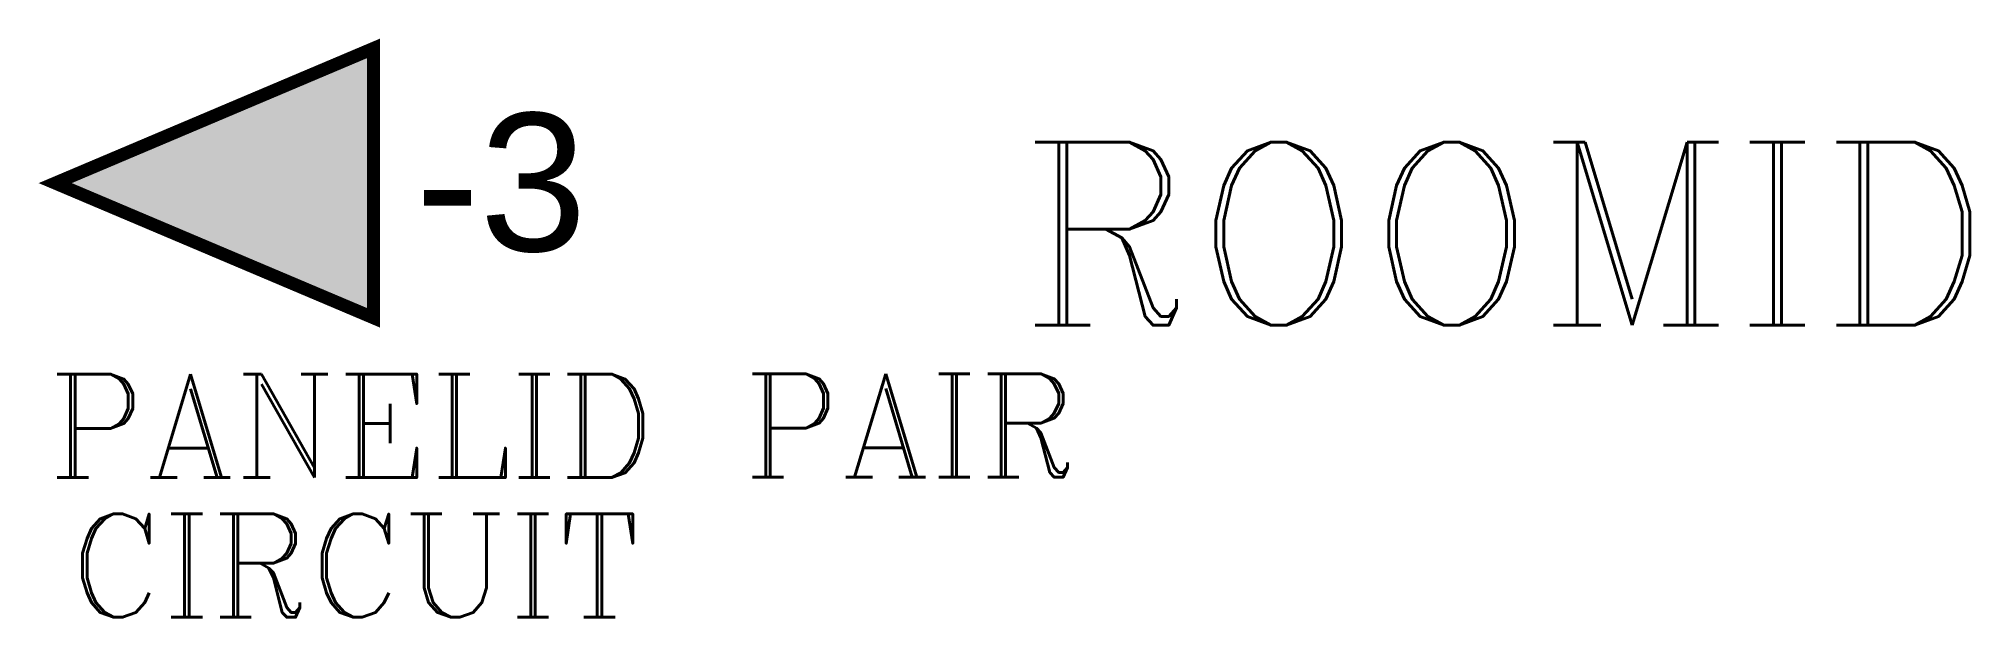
# Model space of a CAD drawing. Header units: inches. Extents: x -1 to 111, y -25 to 8.
import ezdxf
from ezdxf.enums import TextEntityAlignment as Align

# ---------------------------------------------------------------- set-up
doc = ezdxf.new("R2010")
doc.units = ezdxf.units.IN
doc.header["$LTSCALE"] = 48
doc.header["$MEASUREMENT"] = 0
doc.styles.add('FSL12-1', font='complex.shx')
doc.styles.add('ROMANC', font='COMPLEX.SHX')
doc.styles.add('WSNotes', font='complex.shx', dxfattribs={"height": 18})

msp = doc.modelspace()

# ---------------------------------------------------------------- hatches: boundary and pattern name
msp.add_hatch(color=256).paths.add_polyline_path([(18.44, 7.81), (0, 0), (18.44, -7.81)])

# ---------------------------------------------------------------- linework, layer by layer
at = {"linetype": 'Continuous', "const_width": 0.75}
msp.add_lwpolyline([(18.44, -7.81), (0, 0), (18.44, 7.81)], close=True, dxfattribs=at)

# ---------------------------------------------------------------- texts
at = {"linetype": 'Continuous', "insert": (20.87, 0), "char_height": 8, "attachment_point": 4, "style": 'FSL12-1'}
msp.add_mtext('{\\fArial|b0|i0|c0|p34;-3}', dxfattribs=at)
at = {"style": 'WSNotes', "flags": 1}
msp.add_attdef('ROOMID', (55.89, -8.24), '', height=10.62, dxfattribs=at)
at = {"style": 'ROMANC'}
for tag, p in [('PANELID', (17.22, -11.08)), ('CIRCUIT', (17.4, -19.18))]:
    msp.add_attdef(tag, text='', height=6, dxfattribs=at).set_placement(p, align=Align.TOP_CENTER)
msp.add_attdef('PAIR', (39.9, -17.06), '', height=6, dxfattribs=at)

doc.saveas('drawing.dxf')
